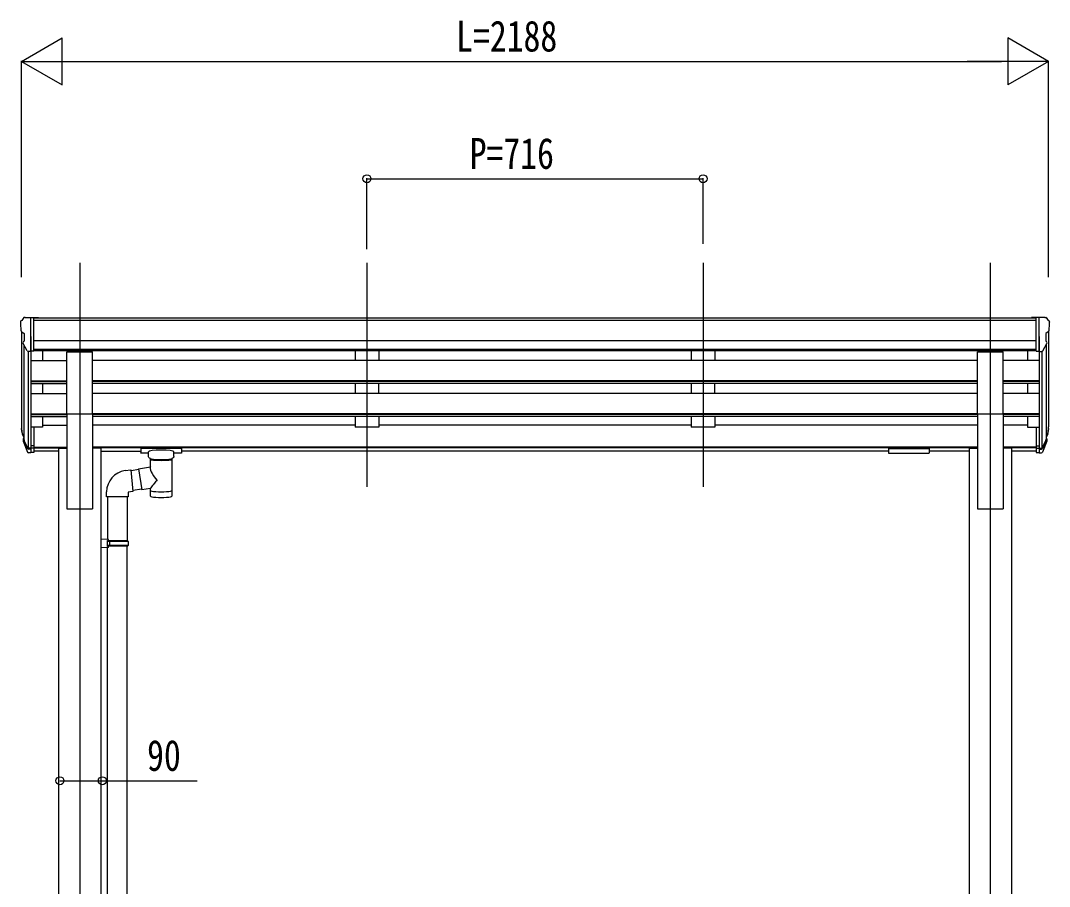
# Model space of a CAD drawing. Units: millimetres, scale not verified. Extents: x -8410 to 8410, y -5940 to 5940.
# Drawn here: x -418 to 1774, y -877 to 968 of the extents above; entities that cross this region are included whole.
import ezdxf
from ezdxf.enums import TextEntityAlignment as Align

# ---------------------------------------------------------------- set-up
doc = ezdxf.new("R2010")
doc.units = ezdxf.units.MM
doc.header["$LTSCALE"] = 30
for name, color, linetype in [('0-3_YKK_12', 2, 'Continuous'), ('0-4_YKK_13', 4, 'Continuous'), ('0-5_YKK_A1', 4, 'Continuous'), ('0-6_YKK_D', 6, 'Continuous')]:
    doc.layers.add(name, color=color, linetype=linetype)
doc.styles.add('ＭＳ ゴシック', font='')
doc.styles.get('ＭＳ ゴシック').set_extended_font_data('MS Gothic')

msp = doc.modelspace()

# ---------------------------------------------------------------- linework, layer by layer
at = {"layer": '0-3_YKK_12'}
for p, q in [((-292.23, 452.03), (-292.23, -2722.37)), ((319.77, 452.03), (319.77, -25.48)), ((1035.77, 452.03), (1035.77, -25.48)), ((1647.77, 452.03), (1647.77, -2722.37))]:
    msp.add_line(p, q, dxfattribs=at)
at = {"layer": '0-4_YKK_13'}
for p, q in [((-411.32, 335.08), (-415.38, 329.27)), ((-408.23, 335.65), (-410.56, 335.5)), ((-408.23, 335.65), (-389.73, 335.65)), ((-396.23, 262.66), (-396.23, 335.65)), ((-389.73, 335.65), (-379.73, 335.56)), ((-389.73, 263.66), (-389.73, 335.65)), ((-379.73, 334.04), (-379.73, 335.56)), ((1745.28, 335.65), (1735.28, 335.56)), ((1735.28, 334.04), (1735.28, 335.56)), ((1745.28, 263.66), (1745.28, 335.65)), ((1763.78, 335.65), (1745.28, 335.65)), ((1751.78, 262.66), (1751.78, 335.65)), ((1763.78, 335.65), (1766.11, 335.5)), ((1766.87, 335.08), (1770.93, 329.27)), ((-418.23, 326.28), (-418.23, 325.65)), ((1773.78, 326.28), (1773.78, 325.65)), ((-415.69, 304.46), (-410.38, 301.39)), ((-410.23, 301.13), (-410.23, 284.86)), ((1765.78, 301.13), (1765.78, 284.86)), ((1771.24, 304.46), (1765.93, 301.39)), ((-403.85, 264.48), (-412.85, 280.07)), ((-389.73, 263.66), (-396.23, 263.66)), ((1745.28, 263.66), (1751.78, 263.66)), ((1759.4, 264.48), (1768.4, 280.07)), ((-396.23, 262.66), (-401.43, 262.98)), ((-319.73, 130.2), (-319.73, 262)), ((-319.73, 262), (-264.73, 262)), ((-264.73, 130.2), (-264.73, 262)), ((1620.27, 130.2), (1620.27, 262)), ((1620.27, 262), (1675.27, 262)), ((1675.27, 130.2), (1675.27, 262)), ((1751.78, 262.66), (1756.98, 262.98)), ((-319.73, 130.2), (-264.73, 130.2)), ((1620.27, 130.2), (1675.27, 130.2)), ((-415.13, 87.73), (-411.25, 79.79)), ((-414.53, 89.11), (-411.25, 82.05)), ((-396.23, 101.92), (-396.23, 47.15)), ((-389.73, 101.92), (-396.23, 101.92)), ((-389.73, 101.92), (-389.73, 47.89)), ((1745.28, 101.92), (1745.28, 47.89)), ((1745.28, 101.92), (1751.78, 101.92)), ((1751.78, 101.92), (1751.78, 47.15)), ((1770.08, 89.11), (1766.8, 82.05)), ((1770.68, 87.73), (1766.8, 79.79)), ((-412.82, 76.46), (-412.48, 72.05)), ((-412.48, 72.05), (-403.67, 48.51)), ((-411.86, 72.62), (-403.67, 56.44)), ((-402.66, 57.57), (-410.41, 72.98)), ((1758.21, 57.57), (1765.96, 72.98)), ((1767.41, 72.62), (1759.22, 56.44)), ((1768.03, 72.05), (1759.22, 48.51)), ((1768.37, 76.46), (1768.03, 72.05)), ((-396.23, 56.89), (-401.36, 56.89)), ((-396.23, 55.09), (-401.07, 55.09)), ((-396.23, 47.15), (-401.07, 47.15)), ((-389.73, 61.79), (-396.23, 61.79)), ((-389.73, 56.91), (-396.23, 56.91)), ((-389.73, 47.89), (-396.23, 47.89)), ((-162.23, 57.34), (-162.23, 46.58)), ((-77.23, 58.01), (-160.23, 58.01)), ((-77.23, 55.83), (-160.23, 55.83)), ((-145.73, 45.92), (-160.23, 45.92)), ((-145.73, 39.11), (-145.73, 49.39)), ((-91.73, 39.11), (-91.73, 49.39)), ((-77.23, 45.92), (-91.73, 45.92)), ((-75.23, 57.34), (-75.23, 46.58)), ((-75.23, 57.15), (-75.23, 55.61)), ((1430.77, 57.34), (1430.77, 46.58)), ((1430.77, 57.15), (1430.77, 55.61)), ((1432.77, 58.01), (1515.77, 58.01)), ((1432.77, 55.83), (1515.77, 55.83)), ((1432.77, 45.92), (1515.77, 45.92)), ((1517.77, 57.34), (1517.77, 46.58)), ((1745.28, 61.79), (1751.78, 61.79)), ((1745.28, 56.91), (1751.78, 56.91)), ((1745.28, 47.89), (1751.78, 47.89)), ((1751.78, 56.89), (1756.91, 56.89)), ((1751.78, 55.09), (1756.62, 55.09)), ((1751.78, 47.15), (1756.62, 47.15)), ((-141.63, 17.04), (-141.63, 34.62)), ((-95.82, 34.61), (-95.81, -45.68)), ((-195.59, 9.11), (-183.07, 10.66)), ((-166.56, 11.25), (-182.9, 8.72)), ((-166.85, 13.13), (-141.63, 17.04)), ((-166.85, 13.13), (-159.83, -32.13)), ((-234.99, -46.9), (-234.99, -35.99)), ((-160.12, -30.25), (-179.23, -33.22)), ((-141.63, -29.3), (-159.83, -32.13)), ((-141.64, -45.68), (-141.63, -29.05)), ((-188.99, -46.9), (-234.99, -46.9)), ((-233.03, -46.9), (-233.03, -137.74)), ((-191.03, -46.9), (-191.03, -140.3)), ((-231.03, -137.8), (-247.03, -137.33)), ((-247.03, -137.33), (-247.03, -155.27)), ((-231.03, -139.8), (-233.03, -139.8)), ((-190.03, -140.3), (-233.03, -140.3)), ((-189.03, -142.3), (-233.03, -142.3)), ((-189.03, -150.3), (-233.03, -150.3)), ((-190.03, -152.3), (-233.03, -152.3)), ((-231.03, -139.8), (-231.03, -137.8)), ((-231.03, -154.8), (-231.03, -152.8)), ((-228.55, -142.3), (-228.12, -140.3)), ((-191.03, -999.55), (-191.03, -152.3)), ((-189.03, -142.3), (-190.03, -140.3)), ((-189.03, -150.3), (-190.03, -152.3)), ((-189.03, -142.3), (-189.03, -150.3)), ((-231.03, -154.8), (-247.03, -155.27)), ((-233.03, -996.99), (-233.03, -154.86))]:
    msp.add_line(p, q, dxfattribs=at)
for points in [[(-160.23, 58.01), (-160.58, 58), (-161.11, 57.98), (-161.56, 57.93), (-161.86, 57.85), (-162.03, 57.75), (-162.15, 57.61), (-162.22, 57.43), (-162.23, 57.34)], [(-160.23, 45.92), (-160.58, 45.92), (-161.11, 45.95), (-161.56, 46), (-161.86, 46.08), (-162.03, 46.18), (-162.15, 46.31), (-162.22, 46.49), (-162.23, 46.58)], [(-75.23, 57.34), (-75.26, 57.54), (-75.35, 57.68), (-75.44, 57.77), (-75.55, 57.83), (-75.67, 57.88), (-75.96, 57.94), (-76.45, 57.98), (-76.99, 58.01), (-77.23, 58.01)], [(-75.23, 46.58), (-75.26, 46.39), (-75.35, 46.25), (-75.44, 46.16), (-75.55, 46.1), (-75.67, 46.05), (-75.96, 45.99), (-76.45, 45.94), (-76.99, 45.92), (-77.23, 45.92)], [(1430.77, 57.34), (1430.81, 57.54), (1430.9, 57.68), (1430.99, 57.77), (1431.09, 57.83), (1431.22, 57.88), (1431.51, 57.94), (1432, 57.98), (1432.54, 58.01), (1432.77, 58.01)], [(1430.77, 46.58), (1430.81, 46.39), (1430.9, 46.25), (1430.99, 46.16), (1431.09, 46.1), (1431.22, 46.05), (1431.51, 45.99), (1432, 45.94), (1432.54, 45.92), (1432.77, 45.92)], [(1515.77, 58.01), (1516.13, 58), (1516.66, 57.98), (1517.11, 57.93), (1517.41, 57.85), (1517.58, 57.75), (1517.7, 57.61), (1517.77, 57.43), (1517.77, 57.34)], [(1515.77, 45.92), (1516.13, 45.92), (1516.66, 45.95), (1517.11, 46), (1517.41, 46.08), (1517.58, 46.18), (1517.7, 46.31), (1517.77, 46.49), (1517.77, 46.58)], [(-141.63, 34.62), (-141.86, 34.72), (-143.21, 35.45), (-144.33, 36.3), (-145.08, 37.16), (-145.54, 38.06), (-145.72, 38.95)], [(-91.76, 39.17), (-91.74, 38.81), (-91.99, 37.85), (-92.51, 36.97), (-93.31, 36.13), (-94.42, 35.34), (-95.83, 34.61)], [(-183.07, 10.66), (-179.06, -35.16), (-188.99, -36.9), (-188.99, -46.9)], [(-231.03, -152.8), (-233.03, -152.8), (-233.03, -139.8)], [(-228.55, -142.3), (-228.55, -150.3), (-228.12, -152.3)]]:
    msp.add_lwpolyline(points, dxfattribs=at)
for centre, radius, start, end in [((-415.23, 326.28), 3, 93, 180), ((-410.5, 334.51), 1, 93.5, 145), ((1766.05, 334.51), 1, 35, 86.5), ((1770.78, 326.28), 3, 0, 87), ((-216.23, 325.65), 202, 180, 184.94904), ((-411.32, 308.83), 6.18, 185.7035, 224.99897), ((1766.87, 308.83), 6.18, 315.00103, 354.2965), ((1571.78, 325.65), 202, 355.05096, 0), ((-410.53, 301.13), 0.3, 0, 60), ((1766.08, 301.13), 0.3, 120, 180), ((-410.25, 281.57), 3, 94.7167, 210), ((-410.53, 284.86), 0.3, 274.7167, 0), ((-401.25, 265.98), 3, 210, 266.5), ((1756.8, 265.98), 3, 273.5, 330), ((1766.08, 284.86), 0.3, 180, 265.2833), ((1765.8, 281.57), 3, 330, 85.2833), ((-387.04, 96.85), 29.53, 186.50806, 197.98144), ((-385.64, 98.61), 30.41, 187.1552, 198.19734), ((1741.19, 98.61), 30.41, 341.80266, 352.8448), ((1742.59, 96.85), 29.53, 342.01856, 353.49194), ((-189.08, -36.34), 45.91, 98.14944, 179.55845)]:
    msp.add_arc(centre, radius, start, end, dxfattribs=at)
for centre, major_axis, ratio, start_param, end_param in [((-327.57, 96.42), (-89.06, 1.43), 0.57596, 6.1962358, 6.3678173), ((-328.36, 103.09), (87.93, 4.42), 0.541684, 3.0659337, 3.2228513), ((1683.91, 103.09), (-87.93, 4.42), 0.541684, 3.060334, 3.2172517), ((1683.12, 96.42), (89.06, 1.43), 0.57596, 6.1985533, 6.3701348), ((-411.51, 76.46), (1.3, 0), 0.90356, 1.3700892, 3.347195), ((-325.59, 92.65), (-89.07, 0), 0.90356, 0.2056023, 0.2515348), ((-326.31, 96.52), (-88.05, 0), 0.90356, 0.2662965, 0.3003836), ((1681.86, 96.52), (88.05, 0), 0.90356, 5.9828017, 6.0168888), ((1767.06, 76.46), (-1.3, 0), 0.90356, 2.9359903, 4.9130961), ((1681.14, 92.65), (89.07, 0), 0.90356, 6.0316505, 6.077583), ((-401.07, 57.8), (-3, 0), 0.90356, 0.5235988, 1.5707963), ((-401.07, 49.86), (3, 0), 0.90356, 3.6651914, 4.712389), ((-401.36, 58.25), (-1.5, 0), 0.90356, 0.5235988, 1.5707963), ((-160.23, 55.61), (-2, 0), 0.109601, 4.712389, 6.2831853), ((-118.73, 49.39), (-27, 0), 0.122176, 3.1415927, 6.2831853), ((-77.23, 55.61), (-2, 0), 0.109601, 3.1415927, 4.712389), ((1432.77, 55.61), (2, 0), 0.109601, 1.5707963, 3.1415927), ((1515.77, 55.61), (2, 0), 0.109601, 0, 1.5707963), ((1756.62, 57.8), (3, 0), 0.90356, 4.712389, 5.7595865), ((1756.62, 49.86), (-3, 0), 0.90356, 1.5707963, 2.6179939), ((1756.91, 58.25), (1.5, 0), 0.90356, 4.712389, 5.7595865), ((-129.73, 39.11), (-16, 0), 0.361356, 0, 0.0194874), ((-118.71, 34.16), (-22.92, 0.42), 0.07247, 0.0008089, 1.5716053), ((-118.71, 32.53), (-22.92, 0.42), 0.07247, 0.0008089, 1.5716053), ((-118.74, 34.16), (22.91, 0.42), 0.072511, 4.711586, 6.2823824), ((-118.74, 32.53), (22.91, 0.42), 0.072511, 4.711586, 6.2823824), ((-118.73, -9.5), (22.81, -26.62), 0.234429, 3.1563334, 4.5976381), ((-121.28, -6.86), (-20.32, -22.25), 0.045535, 4.9756507, 6.2441899), ((-118.73, -33.24), (-22.91, 0), 0.122865, 6.2831853, 9.424778), ((-118.73, -45.68), (-22.92, 0), 0.101955, 6.2829723, 9.4248207)]:
    msp.add_ellipse(centre, major_axis=major_axis, ratio=ratio, start_param=start_param, end_param=end_param, dxfattribs=at)
at = {"layer": '0-5_YKK_A1'}
for p, q in [((1745.28, 334.04), (-389.73, 334.04)), ((1745.28, 328.83), (-389.73, 328.83)), ((-416.23, 305.07), (-416.23, 102.29)), ((-396.23, 294.54), (-396.23, 101.92)), ((1745.28, 285.29), (-389.73, 285.29)), ((1751.78, 294.54), (1751.78, 101.92)), ((1771.78, 305.07), (1771.78, 102.29)), ((-411.25, 277.3), (-411.25, 75.58)), ((-402.23, 263.14), (-402.23, 57.15)), ((1745.28, 267.44), (-389.73, 267.44)), ((1745.28, 264.2), (-389.73, 264.2)), ((-371.23, 264.2), (-371.23, 243.62)), ((294.77, 264.1), (294.77, 243.62)), ((344.77, 264.1), (344.77, 243.62)), ((1010.77, 264.1), (1010.77, 243.62)), ((1060.77, 264.1), (1060.77, 243.62)), ((1726.78, 264.2), (1726.78, 243.62)), ((1757.78, 263.14), (1757.78, 57.15)), ((1766.8, 277.3), (1766.8, 75.58)), ((-396.23, 243.62), (-319.73, 243.62)), ((1620.27, 243.62), (-264.73, 243.62)), ((344.77, 243.62), (294.77, 243.62)), ((1060.77, 243.62), (1010.77, 243.62)), ((1751.78, 243.62), (1675.27, 243.62)), ((-396.23, 200.25), (-319.73, 200.25)), ((-396.23, 198.76), (-319.73, 198.76)), ((1620.27, 200.25), (-264.73, 200.25)), ((1620.27, 198.76), (-264.73, 198.76)), ((1751.78, 200.25), (1675.27, 200.25)), ((1751.78, 198.76), (1675.27, 198.76)), ((-396.23, 194.44), (-319.73, 194.44)), ((-371.23, 194.44), (-371.23, 173.51)), ((1620.27, 194.44), (-264.73, 194.44)), ((294.77, 194.44), (294.77, 173.51)), ((344.77, 173.51), (344.77, 194.44)), ((1010.77, 194.44), (1010.77, 173.51)), ((1060.77, 173.51), (1060.77, 194.44)), ((1751.78, 194.44), (1675.27, 194.44)), ((1726.78, 194.44), (1726.78, 173.51)), ((-396.23, 173.51), (-319.73, 173.51)), ((1620.27, 173.51), (-264.73, 173.51)), ((344.77, 173.51), (294.77, 173.51)), ((1060.77, 173.51), (1010.77, 173.51)), ((1751.78, 173.51), (1675.27, 173.51)), ((-396.23, 130.15), (-319.73, 130.15)), ((-396.23, 128.65), (-319.73, 128.65)), ((-396.23, 124.34), (-319.73, 124.34)), ((-371.23, 124.34), (-371.23, 101.29)), ((-319.73, 130.2), (-319.73, -72.37)), ((-264.73, 130.2), (-264.73, -72.37)), ((1620.27, 130.15), (-264.73, 130.15)), ((1620.27, 128.65), (-264.73, 128.65)), ((1620.27, 124.34), (-264.73, 124.34)), ((294.77, 124.34), (294.77, 101.29)), ((344.77, 124.34), (344.77, 101.29)), ((1010.77, 124.34), (1010.77, 101.29)), ((1060.77, 124.34), (1060.77, 101.29)), ((1620.27, 130.2), (1620.27, -72.37)), ((1675.27, 130.2), (1675.27, -72.37)), ((1751.78, 130.15), (1675.27, 130.2)), ((1751.78, 128.65), (1675.27, 128.65)), ((1751.78, 124.34), (1675.27, 124.34)), ((1726.78, 124.34), (1726.78, 101.29)), ((-371.23, 101.29), (-389.73, 101.29)), ((-371.23, 106.23), (-319.73, 106.23)), ((294.77, 106.23), (-264.73, 106.23)), ((344.77, 101.29), (294.77, 101.29)), ((1010.77, 106.23), (344.77, 106.23)), ((1060.77, 101.29), (1010.77, 101.29)), ((1620.27, 106.23), (1060.77, 106.23)), ((1726.77, 106.23), (1675.27, 106.23)), ((1726.78, 101.29), (1745.28, 101.29)), ((-389.73, 59.22), (-319.73, 59.22)), ((-389.73, 57.82), (-319.73, 57.82)), ((-337.43, 50.13), (-389.73, 50.13)), ((-337.43, 56.63), (-337.43, -2572.37)), ((-337.43, 56.63), (-319.73, 56.63)), ((1620.27, 59.22), (-264.73, 59.22)), ((1620.27, 57.82), (-264.73, 57.82)), ((-247.03, 56.63), (-264.73, 56.63)), ((-247.03, 56.63), (-247.03, -2572.37)), ((-247.03, 50.13), (-162.23, 50.13)), ((1430.77, 50.13), (-75.23, 50.13)), ((1602.57, 50.13), (1517.77, 50.13)), ((1602.57, 56.63), (1602.57, -2572.37)), ((1602.57, 56.63), (1620.27, 56.63)), ((1745.28, 59.22), (1675.27, 59.22)), ((1745.28, 57.82), (1675.27, 57.82)), ((1692.97, 56.63), (1675.27, 56.63)), ((1692.97, 56.63), (1692.97, -2572.37)), ((1745.28, 50.13), (1692.97, 50.13)), ((-319.73, -72.37), (-264.73, -72.37)), ((1620.27, -72.37), (1675.27, -72.37))]:
    msp.add_line(p, q, dxfattribs=at)
at = {"layer": '0-6_YKK_D'}
for p, q in [((-416.23, 881.03), (-329.62, 931.03)), ((-329.62, 831.03), (-329.62, 931.03)), ((1771.77, 881.03), (1685.17, 931.03)), ((1685.17, 931.03), (1685.17, 831.03)), ((-416.23, 421.45), (-416.23, 882.03)), ((-416.23, 881.03), (-329.62, 831.03)), ((-416.23, 881.03), (-243.02, 881.03)), ((-316.23, 881.03), (1671.77, 881.03)), ((1771.77, 881.03), (1598.57, 881.03)), ((1771.77, 881.03), (1685.17, 831.03)), ((1771.77, 421.45), (1771.77, 882.03)), ((319.77, 480.92), (319.77, 632.03)), ((319.77, 631.03), (1035.77, 631.03)), ((1035.77, 492.06), (1035.77, 632.03))]:
    msp.add_line(p, q, dxfattribs=at)
msp.add_lwpolyline([(-334.43, -651.92), (-244.03, -651.92), (-41.79, -651.92)], dxfattribs=at)
for centre in [(319.77, 631.03), (1035.77, 631.03), (-334.43, -651.92), (-244.03, -651.92)]:
    msp.add_circle(centre, 8.5, dxfattribs=at)

# ---------------------------------------------------------------- texts
at = {"layer": '0-6_YKK_D', "style": 'ＭＳ ゴシック', "width": 0.8}
for s, p in [('L=2188', (509.77, 882.36)), ('P=716', (538.57, 632.33)), ('90', (-148.69, -650.62))]:
    msp.add_text(s, height=65.98, dxfattribs=at).set_placement(p, align=Align.BOTTOM_LEFT)

doc.saveas('drawing.dxf')
